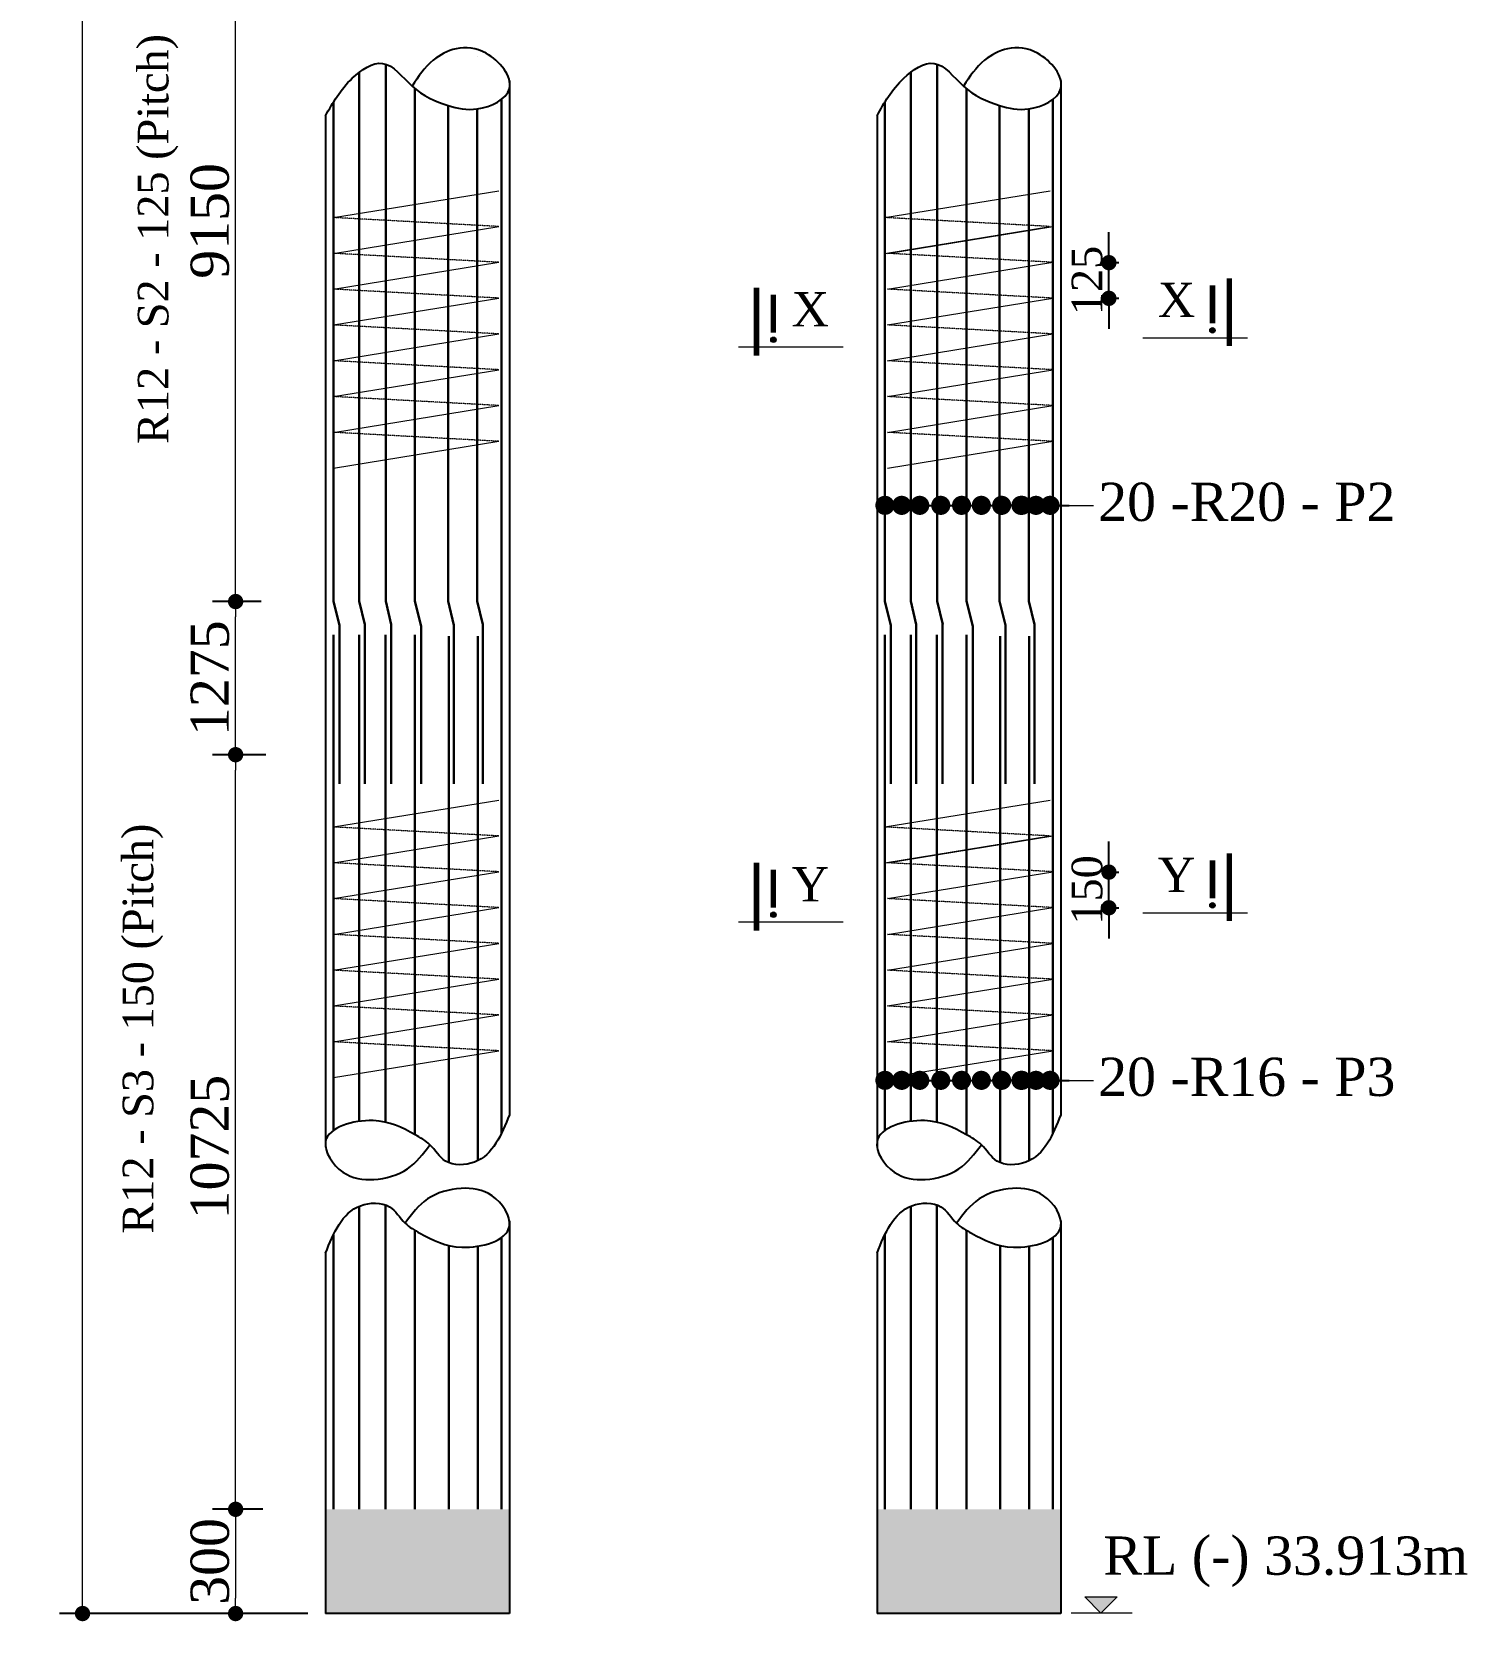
# Model space of a CAD drawing. Header units: millimetres. Extents: x -469201 to 35267, y 67768 to 197746.
# Drawn here: x -304755 to -295384, y 92409 to 102789 of the extents above; entities that cross this region are included whole.
import ezdxf

# ---------------------------------------------------------------- set-up
doc = ezdxf.new("R2010")
doc.units = ezdxf.units.MM
doc.header["$PDMODE"] = 2
doc.linetypes.add('DASHEDX2', pattern=[38.099999999999994, 25.4, -12.7])
doc.layers.get('Defpoints').update_dxf_attribs({"lineweight": 13})
for name, color, linetype, lineweight in [('Binder', 136, 'Continuous', 15), ('dim', 4, 'Continuous', 25), ('Dimision', 4, 'Continuous', 9), ('hatch', 65, 'Continuous', 9), ('Pire Line', 11, 'Continuous', 25), ('Reinf.', 12, 'Continuous', 30), ('Text', 7, 'Continuous', 15)]:
    doc.layers.add(name, color=color, linetype=linetype, lineweight=lineweight)
doc.styles.get("Standard").update_dxf_attribs({"font": 'times.ttf'})
doc.dimstyles.new('ISO-25', dxfattribs={"dimtxt": 175, "dimasz": 100, "dimexe": 65, "dimexo": 115.625, "dimgap": 40, "dimtad": 1, "dimtoh": 1, "dimdec": 0, "dimtxsty": 'Standard', "dimblk": 'DOT', "dimcen": 300, "dimclrd": 256, "dimclre": 256, "dimclrt": 256, "dimadec": 0, "dimazin": 0, "dimtfac": 1, "dimtdec": 0, "dimtix": 1, "dimtmove": 0, "dimatfit": 3, "dimldrblk": 'DOT', "dimfxl": 75, "dimlwd": -1, "dimarcsym": 0})

# ---------------------------------------------------------------- blocks, each defined once
blk = doc.blocks.new('_Dot')
at = {"color": 0, "linetype": 'ByBlock', "lineweight": -2}
blk.add_line((-0.5, 0), (-1, 0), dxfattribs=at)
at = {"color": 0, "linetype": 'ByBlock', "const_width": 0.5}
blk.add_lwpolyline([(-0.25, 0, 1), (0.25, 0, 1)], format="xyb", close=True, dxfattribs=at)
blk = doc.blocks.new('*D9')
at = {"layer": 'Defpoints', "color": 0, "ltscale": 3, "transparency": 16777216}
for p in [(-303424.0061720408, 99068.05192577657), (-303141.4668391464, 99068.05192577657), (-303110.7195402133, 98067.88826085487)]:
    blk.add_point(p, dxfattribs=at)
at = {"layer": 'Dimision', "color": 1, "lineweight": -2, "ltscale": 3, "transparency": 16777216}
for p, q in [((-303257.0918391464, 99068.05192577657), (-303574.0061720408, 99068.05192577657)), ((-303226.3445402133, 98067.88826085487), (-303574.0061720408, 98067.88826085487))]:
    blk.add_line(p, q, dxfattribs=at)
at = {"layer": 'Dimision', "ltscale": 3, "transparency": 16777216}
blk.add_line((-303424.0061720408, 98167.88826085487), (-303424.0061720408, 98968.05192577657), dxfattribs=at)
at = {"layer": 'Dimision', "ltscale": 3, "transparency": 16777216, "xscale": 100, "yscale": 100, "zscale": 100}
for p, rotation in [((-303424.0061720408, 99068.05192577657), 90), ((-303424.0061720408, 98067.88826085487), 270)]:
    blk.add_blockref('_Dot', p, dxfattribs=dict(at, rotation=rotation))
at = {"layer": 'Dimision', "ltscale": 3, "transparency": 16777216, "insert": (-303591.5296039081, 98567.97009331579), "char_height": 250, "attachment_point": 5, "rotation": 90}
blk.add_mtext('1275', dxfattribs=at)
blk = doc.blocks.new('*D12')
at = {"layer": 'Defpoints', "color": 0, "ltscale": 3, "transparency": 16777216}
for p in [(-303424.0061720408, 98067.88826085487), (-303110.7195402133, 98067.88826085487), (-303130.239891895, 93139.77889404623)]:
    blk.add_point(p, dxfattribs=at)
at = {"layer": 'Dimision', "color": 1, "lineweight": -2, "ltscale": 3, "transparency": 16777216}
for p, q in [((-303226.3445402133, 98067.88826085487), (-303574.0061720408, 98067.88826085487)), ((-303245.864891895, 93139.77889404623), (-303574.0061720408, 93139.77889404623))]:
    blk.add_line(p, q, dxfattribs=at)
at = {"layer": 'Dimision', "ltscale": 3, "transparency": 16777216}
blk.add_line((-303424.0061720408, 93239.77889404623), (-303424.0061720408, 97967.88826085487), dxfattribs=at)
at = {"layer": 'Dimision', "ltscale": 3, "transparency": 16777216, "xscale": 100, "yscale": 100, "zscale": 100}
for p, rotation in [((-303424.0061720408, 98067.88826085487), 90), ((-303424.0061720408, 93139.77889404623), 270)]:
    blk.add_blockref('_Dot', p, dxfattribs=dict(at, rotation=rotation))
at = {"layer": 'Dimision', "ltscale": 3, "transparency": 16777216, "insert": (-303591.5296039081, 95505.59287539418), "char_height": 250, "attachment_point": 5, "rotation": 90}
blk.add_mtext('10725', dxfattribs=at)
blk = doc.blocks.new('*D13')
at = {"layer": 'Defpoints', "color": 0, "ltscale": 3, "transparency": 16777216}
for p in [(-303424.0061720408, 104039.771962101), (-303122.5168715771, 104039.771962101), (-303141.4668391464, 99068.05192577657)]:
    blk.add_point(p, dxfattribs=at)
at = {"layer": 'Dimision', "color": 1, "lineweight": -2, "ltscale": 3, "transparency": 16777216}
for p, q in [((-303238.1418715771, 104039.771962101), (-303574.0061720408, 104039.771962101)), ((-303257.0918391464, 99068.05192577657), (-303574.0061720408, 99068.05192577657))]:
    blk.add_line(p, q, dxfattribs=at)
at = {"layer": 'Dimision', "ltscale": 3, "transparency": 16777216}
blk.add_line((-303424.0061720408, 99168.05192577657), (-303424.0061720408, 103939.771962101), dxfattribs=at)
at = {"layer": 'Dimision', "ltscale": 3, "transparency": 16777216, "xscale": 100, "yscale": 100, "zscale": 100}
for p, rotation in [((-303424.0061720408, 104039.771962101), 90), ((-303424.0061720408, 99068.05192577657), 270)]:
    blk.add_blockref('_Dot', p, dxfattribs=dict(at, rotation=rotation))
at = {"layer": 'Dimision', "ltscale": 3, "transparency": 16777216, "insert": (-303591.5296039081, 101553.9119439389), "char_height": 250, "attachment_point": 5, "rotation": 90}
blk.add_mtext('9150', dxfattribs=at)
blk = doc.blocks.new('*D16')
at = {"layer": 'Defpoints', "color": 0, "ltscale": 3, "transparency": 16777216}
for p in [(-303194.8727982168, 93139.77889404623), (-303424.0061720415, 92459.01821563442), (-303134.3686177796, 92459.01821563442)]:
    blk.add_point(p, dxfattribs=at)
at = {"layer": 'Dimision', "color": 1, "lineweight": -2, "ltscale": 3, "transparency": 16777216}
for p, q in [((-303310.4977982168, 93139.77889404623), (-303574.0061720415, 93139.77889404623)), ((-303249.9936177796, 92459.01821563442), (-303574.0061720415, 92459.01821563442))]:
    blk.add_line(p, q, dxfattribs=at)
at = {"layer": 'Dimision', "ltscale": 3, "transparency": 16777216}
blk.add_line((-303424.0061720415, 93039.77889404623), (-303424.0061720415, 92559.01821563442), dxfattribs=at)
at = {"layer": 'Dimision', "ltscale": 3, "transparency": 16777216, "xscale": 100, "yscale": 100, "zscale": 100}
for p, rotation in [((-303424.0061720415, 93139.77889404623), 90), ((-303424.0061720415, 92459.01821563442), 270)]:
    blk.add_blockref('_Dot', p, dxfattribs=dict(at, rotation=rotation))
at = {"layer": 'Dimision', "ltscale": 3, "transparency": 16777216, "insert": (-303591.169113642, 92799.3985548404), "char_height": 250, "attachment_point": 5, "rotation": 90}
blk.add_mtext('300', dxfattribs=at)
blk = doc.blocks.new('*D17')
at = {"layer": 'Defpoints', "color": 0, "ltscale": 3, "transparency": 16777216}
for p in [(-304423.4269952324, 115593.6850492635), (-303236.6887370545, 115593.6850492635), (-302836.6887370545, 92459.01821563442)]:
    blk.add_point(p, dxfattribs=at)
at = {"layer": 'Dimision', "color": 1, "lineweight": -2, "ltscale": 3, "transparency": 16777216}
for p, q in [((-303352.3137370545, 115593.6850492635), (-304573.4269952324, 115593.6850492635)), ((-302952.3137370545, 92459.01821563442), (-304573.4269952324, 92459.01821563442))]:
    blk.add_line(p, q, dxfattribs=at)
at = {"layer": 'Dimision', "ltscale": 3, "transparency": 16777216}
blk.add_line((-304423.4269952324, 92559.01821563442), (-304423.4269952324, 115493.6850492635), dxfattribs=at)
at = {"layer": 'Dimision', "ltscale": 3, "transparency": 16777216, "xscale": 100, "yscale": 100, "zscale": 100}
for p, rotation in [((-304423.4269952324, 115593.6850492635), 90), ((-304423.4269952324, 92459.01821563442), 270)]:
    blk.add_blockref('_Dot', p, dxfattribs=dict(at, rotation=rotation))
at = {"layer": 'Dimision', "ltscale": 3, "transparency": 16777216, "insert": (-304590.589936833, 104026.351632449), "char_height": 250, "attachment_point": 5, "rotation": 90}
blk.add_mtext('42450', dxfattribs=at)
blk = doc.blocks.new('*D86')
at = {"layer": 'Defpoints', "color": 0, "ltscale": 3, "transparency": 16777216}
for p in [(-298131.5381049289, 101281.3216622205), (-297722.9888874561, 101281.3216622205), (-298146.1392539689, 101048.4282207508)]:
    blk.add_point(p, dxfattribs=at)
at = {"layer": 'Pire Line', "linetype": 'Continuous', "ltscale": 3, "transparency": 16777216}
for p, q in [((-297722.9888874561, 101381.3216622205), (-297722.9888874561, 101481.3216622205)), ((-297722.9888874561, 101048.4282207508), (-297722.9888874561, 101281.3216622205)), ((-297722.9888874561, 100948.4282207508), (-297722.9888874561, 100848.4282207508))]:
    blk.add_line(p, q, dxfattribs=at)
at = {"layer": 'Pire Line', "linetype": 'Continuous', "lineweight": -2, "ltscale": 3, "transparency": 16777216}
for p, q in [((-297757.9888874561, 101281.3216622205), (-297657.9888874561, 101281.3216622205)), ((-297757.9888874561, 101048.4282207508), (-297657.9888874561, 101048.4282207508))]:
    blk.add_line(p, q, dxfattribs=at)
at = {"layer": 'Pire Line', "ltscale": 3, "transparency": 16777216, "xscale": 100, "yscale": 100, "zscale": 100}
for p, rotation in [((-297722.9888874561, 101281.3216622205), 270), ((-297722.9888874561, 101048.4282207508), 90)]:
    blk.add_blockref('_Dot', p, dxfattribs=dict(at, rotation=rotation))
at = {"layer": 'Pire Line', "ltscale": 3, "transparency": 16777216, "insert": (-297864.7192407365, 101164.8749414857), "char_height": 200, "attachment_point": 5, "rotation": 90}
blk.add_mtext('125', dxfattribs=at)
blk = doc.blocks.new('*D90')
at = {"layer": 'Defpoints', "color": 0, "ltscale": 3, "transparency": 16777216}
for p in [(-298131.5381049289, 97301.23975390043), (-297722.9888874568, 97301.23975390043), (-298146.1392539689, 97068.34631243067)]:
    blk.add_point(p, dxfattribs=at)
at = {"layer": 'Pire Line', "linetype": 'Continuous', "ltscale": 3, "transparency": 16777216}
for p, q in [((-297722.9888874568, 97401.23975390043), (-297722.9888874568, 97501.23975390043)), ((-297722.9888874568, 97068.34631243067), (-297722.9888874568, 97301.23975390043)), ((-297722.9888874568, 96968.34631243067), (-297722.9888874568, 96868.34631243067))]:
    blk.add_line(p, q, dxfattribs=at)
at = {"layer": 'Pire Line', "linetype": 'Continuous', "lineweight": -2, "ltscale": 3, "transparency": 16777216}
for p, q in [((-297757.9888874568, 97301.23975390043), (-297657.9888874568, 97301.23975390043)), ((-297757.9888874568, 97068.34631243067), (-297657.9888874568, 97068.34631243067))]:
    blk.add_line(p, q, dxfattribs=at)
at = {"layer": 'Pire Line', "ltscale": 3, "transparency": 16777216, "xscale": 100, "yscale": 100, "zscale": 100}
for p, rotation in [((-297722.9888874568, 97301.23975390043), 270), ((-297722.9888874568, 97068.34631243067), 90)]:
    blk.add_blockref('_Dot', p, dxfattribs=dict(at, rotation=rotation))
at = {"layer": 'Pire Line', "ltscale": 3, "transparency": 16777216, "insert": (-297864.7192407372, 97184.79303316562), "char_height": 200, "attachment_point": 5, "rotation": 90}
blk.add_mtext('150', dxfattribs=at)

msp = doc.modelspace()

# ---------------------------------------------------------------- hatches: boundary and pattern name
at = {"layer": 'Dimision', "ltscale": 5}
msp.add_hatch(color=256, dxfattribs=at).paths.add_polyline_path([(-297880.730522486, 92568.1577448727), (-297668.59848813, 92568.1577448727), (-297774.664505308, 92462.09172769473)])
at = {"layer": 'hatch', "ltscale": 30}
h = msp.add_hatch(dxfattribs=at)
h.set_pattern_fill('AR-CONC', color=256, style=0)
h.set_pattern_definition([(49.99999999999999, (0, -876.9161854194681), (182.184668996004, -15.93908553890309), [19.05, -209.55]), (355, (0, -876.9161854194681), (-35.24282597566699, 191.05664288218), [15.24, -167.64]), (100.451, (15.182, -878.2444354194686), (146.9425016659592, 175.1166878202919), [16.19, -178.09]), (46.18420000000001, (0, -826.1161854194679), (271.0790408921299, -42.04232793272715), [28.575, -314.325]), (96.6356, (22.5899, -829.6196854194677), (237.4042344662371, 247.4255558900492), [24.285, -267.135]), (351.1840000000001, (0, -826.1161854194679), (237.4046058139339, 247.4251178605977), [22.86, -251.46]), (21, (25.4, -838.8161854194677), (151.6148798353833, -102.2655185167625), [19.05, -209.55]), (326.0000000000001, (25.4, -838.8161854194677), (61.80202834764707, 184.1879661223193), [15.24, -167.64]), (71.4514, (38.0345, -847.3382854194679), (213.4164907701245, 81.92285771605745), [16.19, -178.09]), (37.50000000000001, (0, -876.9161854194681), (3.088603250591817, 84.55503887315311), [0, -165.608, 0, -170.18, 0, -168.275]), (7.499999999999999, (0, -876.9161854194681), (66.81966251030575, 100.1805748181195), [0, -97.02799999999999, 0, -161.798, 0, -64.135]), (327.5, (-56.642, -876.9161854194681), (135.5905951668714, -5.728743992673458), [0, -63.5, 0, -198.12, 0, -262.89]), (317.5, (-82.042, -876.9161854194681), (148.129181386018, 25.42649103333301), [0, -82.55, 0, -131.572, 0, -186.69])])
h.paths.add_polyline_path([(-298036.6887370543, 93139.77889404623), (-299236.6887370544, 93139.77889404622), (-299236.6887370544, 92459.01821563438), (-298036.6887370544, 92459.0182156344)])
h.paths.add_polyline_path([(-301636.6887370543, 93139.77889404623), (-302836.6887370544, 93139.77889404623), (-302836.6887370544, 92459.0182156344), (-301636.6887370544, 92459.0182156344)])
at = {"layer": 'Text'}
for points in [[(-299913.078843331, 100795.8269677261, 1), (-299913.078843331, 100759.9600126595, 1)], [(-297047.0299068636, 100857.1912867691, -1), (-297047.0299068636, 100821.3243317025, -1)], [(-297047.0299068636, 97102.07707530312, -1), (-297047.0299068636, 97066.21012023662, -1)], [(-299913.078843331, 97040.71275626012, 1), (-299913.078843331, 97004.84580119362, 1)]]:
    msp.add_hatch(color=256, dxfattribs=at).paths.add_polyline_path(points)

# ---------------------------------------------------------------- linework, layer by layer
at = {"layer": 'Binder', "ltscale": 5}
for p, q in [((-302785.1144243927, 101576.0099471959), (-301706.2679988023, 101751.1535580806)), ((-299185.1144243929, 101576.0099471959), (-298106.2679988025, 101751.1535580806)), ((-302785.1144243928, 101342.2010932871), (-301706.2679988024, 101517.3447041718)), ((-299185.1144243929, 101342.2010932871), (-298106.2679988025, 101517.3447041718)), ((-299167.9987680613, 101342.2010932871), (-298089.1523424709, 101517.3447041718)), ((-302785.1144243927, 101108.3922393783), (-301706.2679988023, 101283.535850263)), ((-299167.9987680613, 101108.3922393783), (-298089.1523424709, 101283.535850263)), ((-302785.1144243927, 100874.5833854695), (-301706.2679988023, 101049.7269963542)), ((-299167.9987680613, 100874.5833854695), (-298089.1523424709, 101049.7269963542)), ((-302785.1144243928, 100640.7745315607), (-301706.2679988024, 100815.9181424454)), ((-299167.9987680613, 100640.7745315607), (-298089.1523424709, 100815.9181424454)), ((-302785.1144243928, 100406.965677652), (-301706.2679988024, 100582.1092885366)), ((-299167.9987680613, 100406.965677652), (-298089.1523424709, 100582.1092885366)), ((-302785.1144243928, 100173.1568237432), (-301706.2679988024, 100348.3004346278)), ((-299167.9987680614, 100173.1568237432), (-298089.152342471, 100348.3004346278)), ((-302785.1144243929, 99939.34796983437), (-301706.2679988025, 100114.4915807191)), ((-299167.9987680615, 99939.34796983437), (-298089.1523424711, 100114.4915807191)), ((-302785.1144243927, 97595.92803887583), (-301706.2679988023, 97771.07164976052)), ((-299185.1144243929, 97595.92803887583), (-298106.2679988025, 97771.07164976052)), ((-302785.1144243928, 97362.11918496704), (-301706.2679988024, 97537.26279585173)), ((-299185.1144243929, 97362.11918496704), (-298106.2679988025, 97537.26279585173)), ((-299167.9987680613, 97362.11918496704), (-298089.1523424709, 97537.26279585173)), ((-302785.1144243927, 97128.31033105825), (-301706.2679988023, 97303.45394194293)), ((-299167.9987680613, 97128.31033105825), (-298089.1523424709, 97303.45394194293)), ((-302785.1144243927, 96894.50147714946), (-301706.2679988023, 97069.64508803414)), ((-299167.9987680613, 96894.50147714946), (-298089.1523424709, 97069.64508803414)), ((-302785.1144243928, 96660.69262324067), (-301706.2679988024, 96835.83623412535)), ((-299167.9987680613, 96660.69262324067), (-298089.1523424709, 96835.83623412535)), ((-302785.1144243928, 96426.88376933188), (-301706.2679988024, 96602.02738021656)), ((-299167.9987680613, 96426.88376933188), (-298089.1523424709, 96602.02738021656)), ((-302785.1144243928, 96193.07491542309), (-301706.2679988024, 96368.21852630777)), ((-299167.9987680614, 96193.07491542309), (-298089.152342471, 96368.21852630777)), ((-302785.1144243929, 95959.2660615143), (-301706.2679988025, 96134.40967239898)), ((-299167.9987680615, 95959.2660615143), (-298089.1523424711, 96134.40967239898))]:
    msp.add_line(p, q, dxfattribs=at)
at = {"layer": 'Binder', "linetype": 'DASHEDX2', "ltscale": 0.006999999999999999}
for p, q in [((-301706.2679988023, 101517.3447041718), (-302785.1144243927, 101576.0099471959)), ((-298106.2679988025, 101517.3447041718), (-299185.1144243929, 101576.0099471959)), ((-301706.2679988024, 101283.535850263), (-302785.1144243928, 101342.2010932871)), ((-298089.1523424709, 101283.535850263), (-299167.9987680613, 101342.2010932871)), ((-301706.2679988024, 101049.7269963542), (-302785.1144243928, 101108.3922393783)), ((-298089.1523424709, 101049.7269963542), (-299167.9987680613, 101108.3922393783)), ((-301706.2679988024, 100815.9181424454), (-302785.1144243928, 100874.5833854695)), ((-298089.1523424709, 100815.9181424454), (-299167.9987680613, 100874.5833854695)), ((-301706.2679988024, 100582.1092885366), (-302785.1144243928, 100640.7745315607)), ((-298089.1523424709, 100582.1092885366), (-299167.9987680613, 100640.7745315607)), ((-301706.2679988024, 100348.3004346278), (-302785.1144243928, 100406.965677652)), ((-298089.152342471, 100348.3004346278), (-299167.9987680614, 100406.965677652)), ((-301706.2679988025, 100114.4915807191), (-302785.1144243929, 100173.1568237432)), ((-298089.1523424711, 100114.4915807191), (-299167.9987680615, 100173.1568237432)), ((-301706.2679988023, 97537.26279585173), (-302785.1144243927, 97595.92803887583)), ((-298106.2679988025, 97537.26279585173), (-299185.1144243929, 97595.92803887583)), ((-301706.2679988024, 97303.45394194293), (-302785.1144243928, 97362.11918496704)), ((-298089.1523424709, 97303.45394194293), (-299167.9987680613, 97362.11918496704)), ((-301706.2679988024, 97069.64508803414), (-302785.1144243928, 97128.31033105825)), ((-298089.1523424709, 97069.64508803414), (-299167.9987680613, 97128.31033105825)), ((-301706.2679988024, 96835.83623412535), (-302785.1144243928, 96894.50147714946)), ((-298089.1523424709, 96835.83623412535), (-299167.9987680613, 96894.50147714946)), ((-301706.2679988024, 96602.02738021656), (-302785.1144243928, 96660.69262324067)), ((-298089.1523424709, 96602.02738021656), (-299167.9987680613, 96660.69262324067)), ((-301706.2679988024, 96368.21852630777), (-302785.1144243928, 96426.88376933188)), ((-298089.152342471, 96368.21852630777), (-299167.9987680614, 96426.88376933188)), ((-301706.2679988025, 96134.40967239898), (-302785.1144243929, 96193.07491542309)), ((-298089.1523424711, 96134.40967239898), (-299167.9987680615, 96193.07491542309))]:
    msp.add_line(p, q, dxfattribs=at)
at = {"layer": 'dim', "ltscale": 30}
for points in [[(-302836.7777518298, 102241.2943911031), (-302662.3402978219, 102486.0764175425), (-302464.6715944732, 102582.6861660437), (-302272.4415360399, 102434.584994394), (-302036.8913556274, 102307.437428396), (-301846.219802618, 102285.3203139089), (-301636.6887370542, 102418.2585615151), (-301789.0015709288, 102649.0860545343), (-301984.8569414492, 102677.6683515349), (-302134.559904339, 102603.7737119063), (-302272.4415360399, 102434.584994394)], [(-299236.7777518298, 102241.2943911031), (-299062.3402978219, 102486.0764175425), (-298864.6715944733, 102582.6861660437), (-298672.44153604, 102434.584994394), (-298436.8913556275, 102307.437428396), (-298246.219802618, 102285.3203139089), (-298036.6887370543, 102418.2585615151), (-298189.0015709288, 102649.0860545343), (-298384.8569414493, 102677.6683515349), (-298534.5599043391, 102603.7737119063), (-298672.44153604, 102434.584994394)], [(-301636.6887370542, 95716.93348246047), (-301864.2796417704, 95407.09872665108), (-302054.1529183147, 95414.52436651719), (-302155.336541418, 95520.51469438823), (-302252.7095212996, 95586.40259623362), (-302526.9260566938, 95678.15909640424), (-302836.6887370542, 95540.84255845625), (-302724.5335433489, 95342.11422928332), (-302521.6770077727, 95294.37623071406), (-302302.6125493016, 95363.0592475736), (-302155.336541418, 95520.51469438823)], [(-298036.6887370544, 95716.93348246047), (-298264.2796417706, 95407.09872665108), (-298454.1529183149, 95414.52436651719), (-298555.3365414182, 95520.51469438823), (-298652.7095212998, 95586.40259623362), (-298926.9260566939, 95678.15909640424), (-299236.6887370544, 95540.84255845625), (-299124.5335433491, 95342.11422928332), (-298921.6770077728, 95294.37623071406), (-298702.6125493018, 95363.0592475736), (-298555.3365414182, 95520.51469438823)], [(-302836.6887370543, 94812.71142602147), (-302609.0978323381, 95122.54618183087), (-302419.2245557937, 95115.12054196476), (-302318.0409326905, 95009.13021409372), (-302220.6679528088, 94943.24231224833), (-301946.4514174147, 94851.4858120777), (-301636.6887370542, 94988.8023500257), (-301748.8439307596, 95187.53067919862), (-301951.7004663358, 95235.26867776789), (-302170.7649248068, 95166.58566090834), (-302318.0409326905, 95009.13021409372)], [(-299236.6887370545, 94812.71142602147), (-299009.0978323382, 95122.54618183087), (-298819.2245557939, 95115.12054196476), (-298718.0409326907, 95009.13021409372), (-298620.667952809, 94943.24231224833), (-298346.4514174149, 94851.4858120777), (-298036.6887370544, 94988.8023500257), (-298148.8439307598, 95187.53067919862), (-298351.700466336, 95235.26867776789), (-298570.764924807, 95166.58566090834), (-298718.0409326907, 95009.13021409372)]]:
    msp.add_spline(points, degree=3, dxfattribs=at)
at = {"layer": 'Dimision', "ltscale": 5}
for p, q in [((-301841.7093178395, 102625.7935880843), (-301841.7093178395, 102625.7935880843)), ((-301841.7093178395, 102625.7935880843), (-301841.7093178395, 102625.7935880843)), ((-297822.7261225078, 99696.39695938454), (-297822.7261225078, 99696.39695938454)), ((-297822.7261225078, 99696.39695938454), (-297822.7261225078, 99696.39695938454)), ((-297822.7261225078, 95941.28274791861), (-297822.7261225078, 95941.28274791861)), ((-297822.7261225078, 95941.28274791861), (-297822.7261225078, 95941.28274791861)), ((-297571.4692980461, 92462.09172769473), (-297968.3172427596, 92462.09172769473))]:
    msp.add_line(p, q, dxfattribs=at)
msp.add_lwpolyline([(-297880.730522486, 92568.1577448727), (-297668.59848813, 92568.1577448727), (-297774.664505308, 92462.09172769473)], close=True, dxfattribs=at)
at = {"layer": 'Pire Line', "ltscale": 3}
for p, q in [((-301636.6887370542, 102470.5672749302), (-301636.6887370542, 95716.93348246046)), ((-298036.6887370544, 102470.5672749303), (-298036.6887370544, 95716.93348246053)), ((-298036.6887370544, 102470.5672749303), (-298036.6887370544, 101373.2998037468)), ((-302836.6887370544, 102241.4533576921), (-302836.6887370543, 95505.05311503955)), ((-299236.6887370544, 102241.4533576922), (-299236.6887370544, 95505.0531150391)), ((-299236.6887370544, 102241.4533576922), (-299236.6887370544, 101341.1923051545)), ((-301636.6887370542, 95024.59179344225), (-301636.6887370541, 92459.01821563441)), ((-298036.6887370544, 95024.59179344164), (-298036.6887370543, 92459.0182156344)), ((-302836.6887370542, 94812.71142602155), (-302836.6887370542, 92459.0182156344)), ((-299236.6887370544, 94812.71142602169), (-299236.6887370544, 92459.0182156344)), ((-301636.6887370544, 92459.0182156344), (-302836.6887370544, 92459.0182156344)), ((-298036.6887370544, 92459.0182156344), (-299236.6887370544, 92459.0182156344))]:
    msp.add_line(p, q, dxfattribs=at)
at = {"layer": 'Reinf.', "ltscale": 5}
for p, q in [((-302443.8452010636, 99070.83406505096), (-302443.8452010635, 102577.8282036718)), ((-298843.8452010637, 99070.83406505096), (-298843.8452010637, 102577.8282036718)), ((-302616.8309933733, 99070.83406505077), (-302616.8309933733, 102524.9120649279)), ((-299016.8309933735, 99070.83406505077), (-299016.8309933735, 102524.9120649279)), ((-302253.0228101538, 99070.8340650506), (-302253.0228101538, 102417.9456061251)), ((-298653.022810154, 99070.8340650506), (-298653.022810154, 102417.9456061251)), ((-302036.8913556275, 99070.8340650505), (-302036.8913556276, 102307.437428396)), ((-298436.8913556277, 99070.8340650505), (-298436.8913556277, 102307.437428396)), ((-302785.1144243927, 99070.83406505063), (-302746.273243094, 98912.24382454804)), ((-302616.8309933733, 99070.83406505063), (-302580.5256444843, 98918.84587008931)), ((-302443.8452010635, 99070.83406505063), (-302407.5398521745, 98918.84587008931)), ((-302253.0228101538, 99070.83406505063), (-302212.1974316417, 98907.07796251551)), ((-302036.8913556276, 99070.83406505063), (-301998.7455099961, 98914.05413256517)), ((-301846.2198026181, 99070.83406505059), (-301809.3196830134, 98917.29738315611)), ((-299185.1144243929, 99070.83406505063), (-299146.2732430942, 98912.24382454804)), ((-299016.8309933735, 99070.83406505063), (-298980.5256444844, 98918.84587008931)), ((-298843.8452010637, 99070.83406505063), (-298807.5398521746, 98918.84587008931)), ((-298653.022810154, 99070.83406505063), (-298612.1974316419, 98907.07796251551)), ((-298436.8913556277, 99070.83406505063), (-298398.7455099963, 98914.05413256517)), ((-298246.2198026183, 99070.83406505059), (-298209.3196830135, 98917.29738315611)), ((-302409.5163253131, 97878.51416587294), (-302409.5163253131, 98923.99162247515)), ((-298809.5163253132, 97878.51416587294), (-298809.5163253132, 98923.99162247515)), ((-302746.273243094, 97878.51416587294), (-302746.273243094, 98912.24382454797)), ((-302616.4560299327, 95673.72332783301), (-302616.4560299327, 98850.2909990579)), ((-302580.5256444843, 97878.51416587294), (-302580.5256444843, 98918.84587008925)), ((-302445.4467107615, 95667.57702693516), (-302445.4467107615, 98850.2909990579)), ((-302253.022810154, 95586.5746724705), (-302253.022810154, 98850.2909990579)), ((-302212.1974316417, 97878.51416587294), (-302212.1974316417, 98907.07796251547)), ((-301998.745509996, 97878.51416587294), (-301998.7455099961, 98914.05413256516)), ((-301809.3196830134, 97878.51416587294), (-301809.3196830134, 98917.29738315621)), ((-299146.2732430942, 97878.51416587294), (-299146.2732430942, 98912.24382454797)), ((-299016.4560299328, 95673.72332783301), (-299016.4560299328, 98850.2909990579)), ((-298980.5256444844, 97878.51416587294), (-298980.5256444844, 98918.84587008925)), ((-298845.4467107616, 95667.57702693516), (-298845.4467107616, 98850.2909990579)), ((-298653.022810154, 95586.5746724704), (-298653.022810154, 98850.29099905789)), ((-298612.1974316419, 97878.51416587294), (-298612.1974316419, 98907.07796251547)), ((-298398.7455099962, 97878.51416587294), (-298398.7455099963, 98914.05413256516)), ((-298209.3196830136, 97878.51416587294), (-298209.3196830135, 98917.29738315621)), ((-302616.4560299327, 93139.77889404619), (-302616.4560299327, 95119.59084383285)), ((-302445.4467107615, 93139.7788940462), (-302445.4467107615, 95128.0370796028)), ((-299016.4560299328, 93139.7788940462), (-299016.4560299328, 95119.59084383286)), ((-298845.4467107616, 93139.7788940462), (-298845.4467107616, 95128.03707960281)), ((-302253.022810154, 93139.77889404619), (-302253.022810154, 94961.5142764099)), ((-298653.022810154, 93139.7788940462), (-298653.022810154, 94961.51427640977))]:
    msp.add_line(p, q, dxfattribs=at)
for points in [[(-302785.1144243927, 99070.83406505063), (-302785.1144243927, 102330.6226888605)], [(-301846.2198026181, 99070.83406505059), (-301846.2198026181, 102285.3203139089)], [(-301689.1523424708, 95594.38637387576), (-301689.1523424708, 102347.2832695031)], [(-299185.1144243929, 99070.83406505063), (-299185.1144243929, 102330.6226888605)], [(-298246.2198026183, 99070.83406505059), (-298246.2198026183, 102285.3203139089)], [(-298089.1523424709, 95594.38637387578), (-298089.1523424709, 102347.2832695031)], [(-302785.1144243927, 95614.75920176411), (-302785.1144243927, 98850.2909990579)], [(-302032.1429223449, 95403.26170007851), (-302032.1429223449, 98842.3414626375)], [(-301842.7170953623, 95416.57311453143), (-301842.7170953623, 98842.3414626375)], [(-299185.1144243929, 95614.75920176411), (-299185.1144243929, 98850.2909990579)], [(-298432.1429223449, 95403.26170007844), (-298432.1429223449, 98842.34146263749)], [(-298242.7170953623, 95416.57311453155), (-298242.7170953623, 98842.34146263749)], [(-302785.1144243927, 93139.7788940462), (-302785.1144243927, 94933.42250458726)], [(-301689.1523424708, 93139.7788940462), (-301689.1523424708, 94914.24350966394)], [(-299185.1144243929, 93139.7788940462), (-299185.1144243929, 94933.42250458719)], [(-298089.1523424709, 93139.7788940462), (-298089.1523424709, 94914.24350966404)], [(-302032.1429223449, 93139.7788940462), (-302032.1429223449, 94863.03544794965)], [(-301842.7170953623, 93139.7788940462), (-301842.7170953623, 94858.00455678631)], [(-298432.1429223449, 93139.7788940462), (-298432.1429223449, 94863.03544794963)], [(-298242.7170953623, 93139.7788940462), (-298242.7170953623, 94858.00455678639)]]:
    msp.add_lwpolyline(points, dxfattribs=at)
at = {"layer": 'Text'}
for p, q in [((-297502.3118312972, 100791.1211871101), (-296818.1683132885, 100791.1211871101)), ((-299457.7969188974, 100729.7568680671), (-300141.940436906, 100729.7568680671)), ((-299457.7969188974, 96974.64265660121), (-300141.940436906, 96974.64265660121)), ((-297502.3118312972, 97036.00697564421), (-296818.1683132885, 97036.00697564421))]:
    msp.add_line(p, q, dxfattribs=at)
at = {"layer": 'Text', "const_width": 35.86695506645954}
for points in [[(-300023.3009724821, 100674.8760643288), (-300023.3009724821, 101117.2546104948)], [(-297047.0299068636, 100884.7450662766), (-297047.0299068636, 101134.2686038984)], [(-296936.8077777124, 100736.2403833718), (-296936.8077777124, 101178.6189295378)], [(-299913.078843331, 100823.3807472336), (-299913.078843331, 101072.9042848554)], [(-300023.3009724821, 96919.76185286284), (-300023.3009724821, 97362.14039902884)], [(-297047.0299068636, 97129.63085481065), (-297047.0299068636, 97379.15439243248)], [(-296936.8077777124, 96981.12617190584), (-296936.8077777124, 97423.50471807184)], [(-299913.078843331, 97068.26653576765), (-299913.078843331, 97317.79007338948)]]:
    msp.add_lwpolyline(points, dxfattribs=at)
at = {"layer": 'Text'}
for centre in [(-299913.078843331, 100777.8934901928), (-297047.0299068636, 100839.2578092358), (-297047.0299068636, 97084.14359776984), (-299913.078843331, 97022.77927872684)]:
    msp.add_circle(centre, 17.93347753322977, dxfattribs=at)

# ---------------------------------------------------------------- texts
at = {"layer": 'Dimision', "ltscale": 3, "char_height": 200, "attachment_point": 5, "rotation": 90}
for s, insert in [('R12 - S2 - 125 (Pitch)', (-303930.245196446, 101436.3243954836)), ('R12 - S3 - 150 (Pitch)', (-304029.1120998541, 96279.32329573404))]:
    msp.add_mtext(s, dxfattribs=dict(at, insert=insert))
at = {"layer": 'Text'}
for s, height, p in [('X', 224.1684691653721, (-297403.954693177, 100925.9635827303)), ('X', 224.1684691653721, (-299794.0603198953, 100864.5992636873)), ('20 -R20 - P2', 250, (-297792.7947943633, 99594.45125058074)), ('Y', 224.1684691653721, (-297403.954693177, 97170.84937126432)), ('Y', 224.1684691653721, (-299794.0603198953, 97109.48505222132)), ('20 -R16 - P3', 250, (-297792.7947943633, 95839.3370391148)), ('RL (-) 33.913m', 250, (-297758.537359491, 92712.51270250138))]:
    msp.add_text(s, height=height, dxfattribs=at).set_placement(p)

# ---------------------------------------------------------------- dimensions: what is measured, and where the dimension line sits
at = {"layer": 'Dimision', "ltscale": 3}
for base, p1, p2, text, picture, middle in [((-304423.4269952324, 115593.6850492635), (-302836.6887370544, 92459.0182156344), (-303236.6887370544, 115593.6850492635), '42450', '*D17', (-304590.589936833, 104026.351632449)), ((-303424.0061720408, 104039.771962101), (-303141.4668391463, 99068.05192577651), (-303122.516871577, 104039.771962101), '9150', '*D13', (-303591.5296039081, 101553.9119439389)), ((-303424.0061720408, 99068.05192577657), (-303110.7195402132, 98067.88826085484), (-303141.4668391463, 99068.05192577651), '1275', '*D9', (-303591.5296039081, 98567.97009331579)), ((-303424.0061720415, 92459.01821563442), (-303194.8727982166, 93139.7788940462), (-303134.3686177795, 92459.0182156344), '300', '*D16', (-303591.169113642, 92799.3985548404))]:
    dim = msp.add_linear_dim(base=base, p1=p1, p2=p2, angle=90, text=text, dimstyle='ISO-25', override={"dimtxt": 250, "dimexe": 150, "dimclre": 1}, dxfattribs=at)
    dim.commit()
    dim.dimension.update_dxf_attribs({"geometry": picture, "text_midpoint": middle})
dim = msp.add_linear_dim(base=(-303424.0061720408, 98067.88826085487), p1=(-303130.2398918949, 93139.7788940462), p2=(-303110.7195402132, 98067.88826085484), angle=90, text='10725', dimstyle='ISO-25', override={"dimtxt": 250, "dimexe": 150, "dimclre": 1}, dxfattribs=at)
dim.commit()
dim.dimension.update_dxf_attribs({"geometry": '*D12', "text_midpoint": (-303424.0061720408, 95505.59287539418), "dimtype": 160})
at = {"layer": 'Pire Line', "ltscale": 3}
for base, p1, p2, text, picture, middle in [((-297722.9888874561, 101281.3216622205), (-298146.1392539688, 101048.4282207507), (-298131.5381049288, 101281.3216622205), '125', '*D86', (-297864.7192407365, 101164.8749414857)), ((-297722.9888874568, 97301.23975390043), (-298146.1392539688, 97068.34631243064), (-298131.5381049288, 97301.2397539004), '150', '*D90', (-297864.7192407372, 97184.79303316562))]:
    dim = msp.add_linear_dim(base=base, p1=p1, p2=p2, angle=90, text=text, dimstyle='ISO-25', override={"dimtxt": 200, "dimfxl": 35, "dimfxlon": 1, "dimarcsym": 2}, dxfattribs=at)
    dim.commit()
    dim.dimension.update_dxf_attribs({"geometry": picture, "text_midpoint": middle})

# ---------------------------------------------------------------- leaders
at = {"layer": 'Dimision', "ltscale": 5}
for points in [[(-299185.1144243927, 99696.39695938454), (-298323.0933614746, 99696.39695938454)], [(-299075.4909978099, 99696.39695938454), (-298213.4699348918, 99696.39695938454)], [(-298957.8125546915, 99696.39695938454), (-298095.7914917733, 99696.39695938454)], [(-298820.5200194407, 99696.39695938454), (-297958.4989565226, 99696.39695938454)], [(-298684.7471854259, 99696.39695938454), (-297822.7261225078, 99696.39695938454)], [(-298555.5117032693, 99696.39695938454), (-297822.7261225078, 99696.39695938454)], [(-298423.0065269044, 99696.39695938454), (-297822.7261225078, 99696.39695938454)], [(-298297.0387023976, 99696.39695938454), (-297822.7261225078, 99696.39695938454)], [(-298290.9406027292, 99696.39695938454), (-297822.7261225078, 99696.39695938454)], [(-298290.9406027292, 99696.39695938454), (-297822.7261225078, 99696.39695938454)], [(-298198.9406027292, 99696.39695938454), (-297822.7261225078, 99696.39695938454)], [(-298198.9406027292, 99696.39695938454), (-297822.7261225078, 99696.39695938454)], [(-298106.9406027291, 99696.39695938454), (-297822.7261225078, 99696.39695938454)], [(-299185.1144243927, 95941.28274791861), (-298323.0933614746, 95941.28274791861)], [(-299075.4909978099, 95941.28274791861), (-298213.4699348918, 95941.28274791861)], [(-298957.8125546915, 95941.28274791861), (-298095.7914917733, 95941.28274791861)], [(-298820.5200194407, 95941.28274791861), (-297958.4989565226, 95941.28274791861)], [(-298684.7471854259, 95941.28274791861), (-297822.7261225078, 95941.28274791861)], [(-298555.5117032693, 95941.28274791861), (-297822.7261225078, 95941.28274791861)], [(-298423.0065269044, 95941.28274791861), (-297822.7261225078, 95941.28274791861)], [(-298297.0387023976, 95941.28274791861), (-297822.7261225078, 95941.28274791861)], [(-298290.9406027292, 95941.28274791861), (-297822.7261225078, 95941.28274791861)], [(-298290.9406027292, 95941.28274791861), (-297822.7261225078, 95941.28274791861)], [(-298198.9406027292, 95941.28274791861), (-297822.7261225078, 95941.28274791861)], [(-298198.9406027292, 95941.28274791861), (-297822.7261225078, 95941.28274791861)], [(-298106.9406027291, 95941.28274791861), (-297822.7261225078, 95941.28274791861)]]:
    msp.add_leader(points, dimstyle='ISO-25', override={"dimasz": 125, "dimtad": 0}, dxfattribs=at)

doc.saveas('drawing.dxf')
